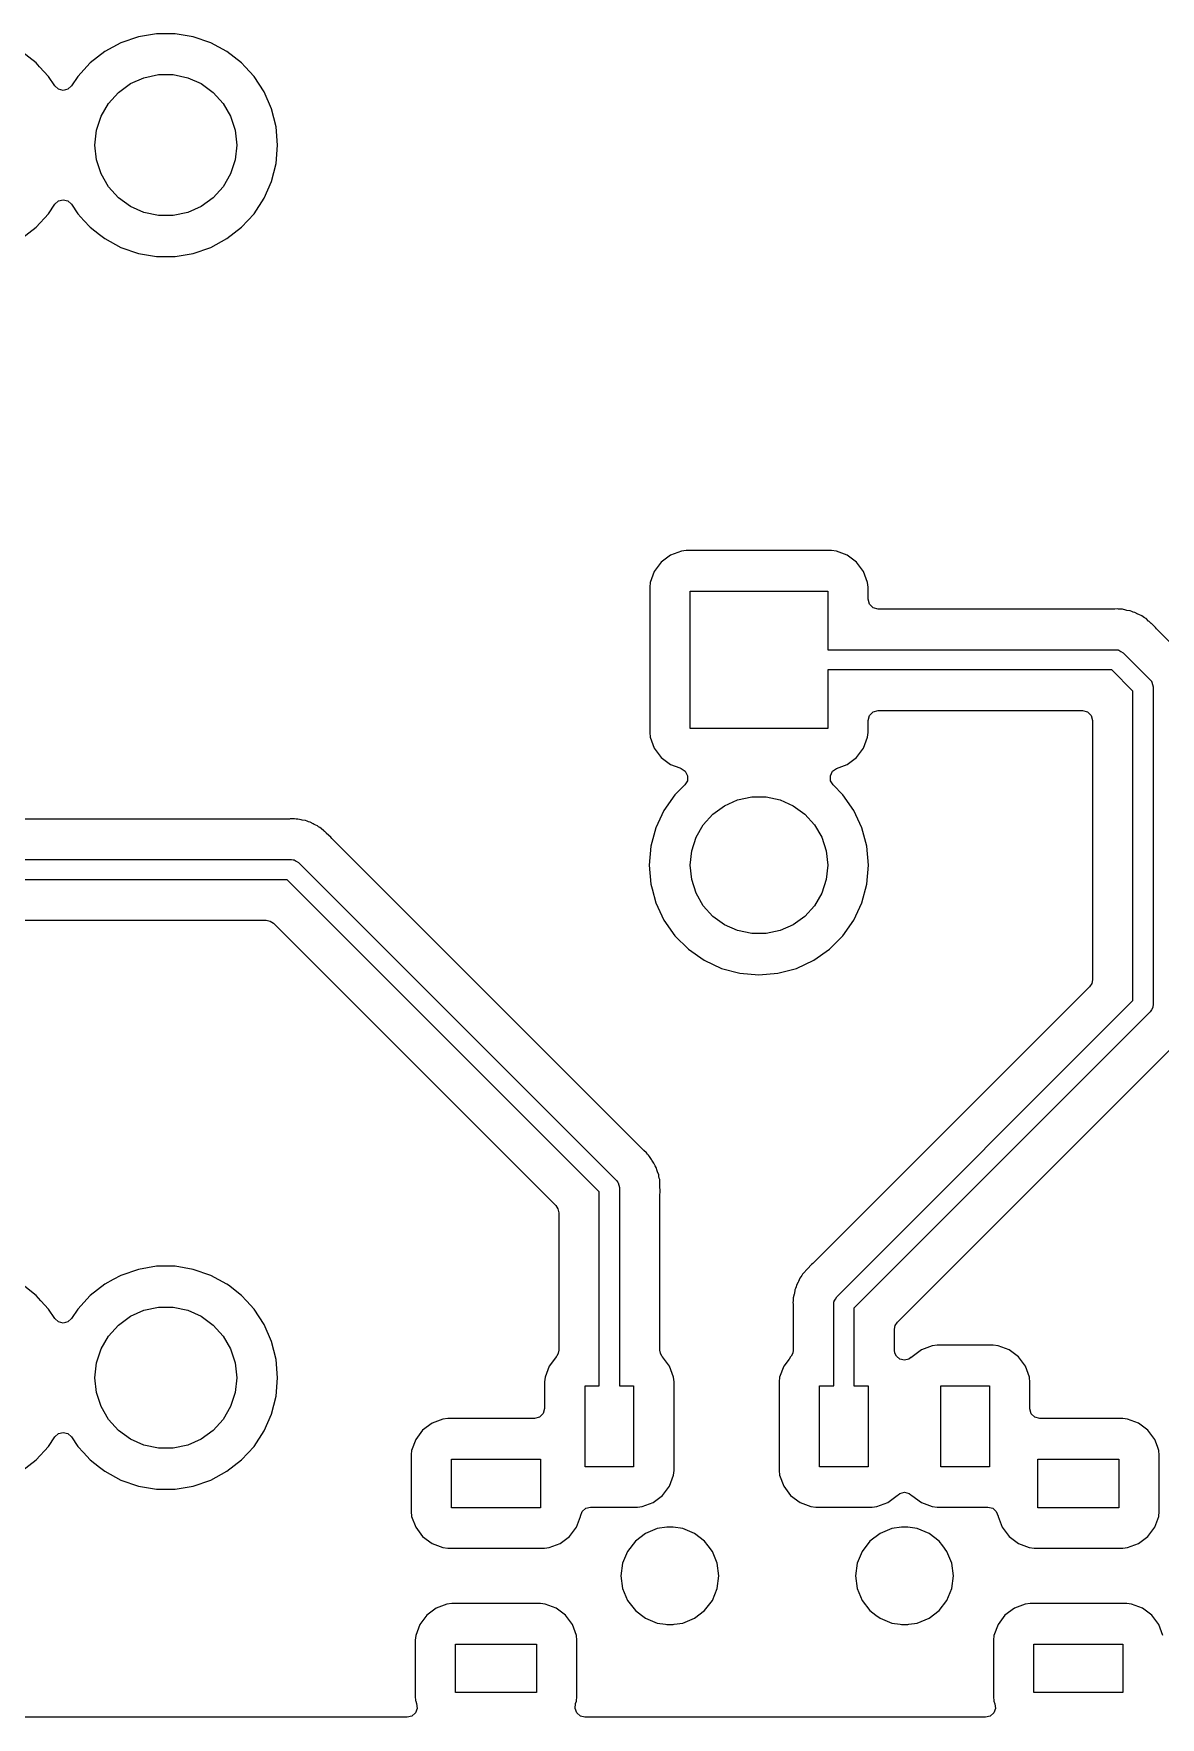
# Model space of a CAD drawing. Extents: x 79.4 to 173.9, y -124.3 to -35.
# Drawn here: x 121.57 to 135.5, y -121.71 to -100.89 of the extents above; entities that cross this region are included whole.
import ezdxf

# ---------------------------------------------------------------- set-up
doc = ezdxf.new("R2010")
doc.units = 0
doc.layers.add('BLACK', color=7, linetype='CONTINUOUS')

msp = doc.modelspace()

# ---------------------------------------------------------------- linework, layer by layer
at = {"layer": 'BLACK', "linetype": 'CONTINUOUS'}
for p, q in [((122.868, -100.931), (122.652, -101.005)), ((123.093, -100.893), (122.868, -100.931)), ((123.321, -100.893), (123.093, -100.893)), ((123.546, -100.931), (123.321, -100.893)), ((123.762, -101.005), (123.546, -100.931)), ((121.602, -101.254), (121.422, -101.113)), ((122.451, -101.113), (122.271, -101.254)), ((122.652, -101.005), (122.451, -101.113)), ((123.962, -101.113), (123.762, -101.005)), ((123.762, -101.005), (123.762, -101.005)), ((123.762, -101.005), (123.762, -101.005)), ((124.142, -101.254), (123.962, -101.113)), ((123.962, -101.113), (123.962, -101.113)), ((121.646, -101.301), (121.602, -101.254)), ((121.757, -101.421), (121.646, -101.301)), ((122.271, -101.254), (122.117, -101.421)), ((124.186, -101.301), (124.142, -101.254)), ((124.297, -101.421), (124.186, -101.301)), ((121.833, -101.538), (121.757, -101.421)), ((121.757, -101.421), (121.757, -101.421)), ((121.757, -101.421), (121.757, -101.421)), ((121.878, -101.579), (121.833, -101.538)), ((121.937, -101.594), (121.878, -101.579)), ((121.996, -101.579), (121.937, -101.594)), ((122.041, -101.538), (121.996, -101.579)), ((122.117, -101.421), (122.041, -101.538)), ((122.62, -101.619), (122.769, -101.511)), ((122.769, -101.511), (122.936, -101.437)), ((122.936, -101.437), (123.115, -101.398)), ((123.115, -101.398), (123.298, -101.398)), ((123.298, -101.398), (123.478, -101.437)), ((123.478, -101.437), (123.645, -101.511)), ((123.645, -101.511), (123.793, -101.619)), ((124.422, -101.612), (124.297, -101.421)), ((122.406, -101.914), (122.498, -101.755)), ((122.498, -101.755), (122.62, -101.619)), ((123.793, -101.619), (123.916, -101.755)), ((123.916, -101.755), (124.007, -101.914)), ((124.513, -101.821), (124.422, -101.612)), ((122.35, -102.088), (122.406, -101.914)), ((124.007, -101.914), (124.064, -102.088)), ((124.569, -102.043), (124.513, -101.821)), ((122.33, -102.27), (122.35, -102.088)), ((124.064, -102.088), (124.083, -102.27)), ((124.588, -102.27), (124.569, -102.043)), ((122.35, -102.452), (122.33, -102.27)), ((124.083, -102.27), (124.064, -102.452)), ((124.569, -102.497), (124.588, -102.27)), ((122.406, -102.626), (122.35, -102.452)), ((124.064, -102.452), (124.007, -102.626)), ((124.513, -102.719), (124.569, -102.497)), ((122.498, -102.785), (122.406, -102.626)), ((122.62, -102.921), (122.498, -102.785)), ((123.916, -102.785), (123.793, -102.921)), ((124.007, -102.626), (123.916, -102.785)), ((124.422, -102.928), (124.513, -102.719)), ((121.757, -103.119), (121.833, -103.002)), ((121.833, -103.002), (121.878, -102.961)), ((121.878, -102.961), (121.937, -102.946)), ((121.937, -102.946), (121.996, -102.961)), ((121.996, -102.961), (122.041, -103.002)), ((122.041, -103.002), (122.117, -103.119)), ((122.769, -103.029), (122.62, -102.921)), ((122.936, -103.103), (122.769, -103.029)), ((123.645, -103.029), (123.478, -103.103)), ((123.793, -102.921), (123.645, -103.029)), ((124.297, -103.119), (124.422, -102.928)), ((121.602, -103.286), (121.757, -103.119)), ((122.117, -103.119), (122.194, -103.202)), ((122.194, -103.202), (122.271, -103.286)), ((123.115, -103.141), (122.936, -103.103)), ((123.298, -103.141), (123.115, -103.141)), ((123.478, -103.103), (123.298, -103.141)), ((124.142, -103.286), (124.297, -103.119)), ((121.422, -103.427), (121.602, -103.286)), ((122.271, -103.286), (122.386, -103.376)), ((122.386, -103.376), (122.451, -103.427)), ((122.451, -103.427), (122.652, -103.535)), ((123.762, -103.535), (123.962, -103.427)), ((123.962, -103.427), (124.142, -103.286)), ((122.652, -103.535), (122.868, -103.609)), ((122.868, -103.609), (123.093, -103.647)), ((123.093, -103.647), (123.321, -103.647)), ((123.321, -103.647), (123.546, -103.609)), ((123.546, -103.609), (123.762, -103.535)), ((129.448, -107.341), (129.332, -107.427)), ((129.583, -107.291), (129.448, -107.341)), ((129.642, -107.284), (129.583, -107.291)), ((131.438, -107.284), (129.642, -107.284)), ((131.497, -107.291), (131.438, -107.284)), ((131.438, -107.284), (131.438, -107.284)), ((131.632, -107.341), (131.497, -107.291)), ((131.748, -107.427), (131.632, -107.341)), ((129.246, -107.543), (129.196, -107.678)), ((129.332, -107.427), (129.246, -107.543)), ((131.834, -107.543), (131.748, -107.427)), ((131.884, -107.678), (131.834, -107.543)), ((129.196, -107.678), (129.189, -107.737)), ((129.189, -107.737), (129.189, -109.533)), ((129.69, -109.485), (129.69, -107.785)), ((129.69, -107.785), (131.39, -107.785)), ((131.39, -107.785), (131.39, -108.51)), ((131.89, -107.737), (131.884, -107.678)), ((131.89, -107.885), (131.89, -107.737)), ((131.89, -107.737), (131.89, -107.737)), ((131.907, -107.947), (131.89, -107.885)), ((131.952, -107.993), (131.907, -107.947)), ((132.014, -108.009), (131.952, -107.993)), ((134.92, -108.009), (132.014, -108.009)), ((134.931, -108.009), (134.92, -108.009)), ((134.942, -108.008), (134.931, -108.009)), ((134.975, -108.005), (134.942, -108.008)), ((134.987, -108.007), (134.975, -108.005)), ((134.975, -108.005), (134.975, -108.005)), ((134.995, -108.008), (134.987, -108.007)), ((135.014, -108.009), (134.995, -108.008)), ((135.034, -108.009), (135.014, -108.009)), ((135.076, -108.02), (135.034, -108.009)), ((135.088, -108.023), (135.076, -108.02)), ((135.131, -108.03), (135.088, -108.023)), ((135.149, -108.038), (135.131, -108.03)), ((135.168, -108.044), (135.149, -108.038)), ((135.187, -108.049), (135.168, -108.044)), ((135.225, -108.07), (135.187, -108.049)), ((135.236, -108.075), (135.225, -108.07)), ((135.276, -108.092), (135.236, -108.075)), ((135.292, -108.105), (135.276, -108.092)), ((135.308, -108.115), (135.292, -108.105)), ((135.326, -108.125), (135.308, -108.115)), ((135.357, -108.155), (135.326, -108.125)), ((135.366, -108.162), (135.357, -108.155)), ((135.369, -108.165), (135.366, -108.162)), ((135.389, -108.184), (135.369, -108.165)), ((135.392, -108.187), (135.389, -108.184)), ((135.443, -108.235), (135.392, -108.187)), ((135.456, -108.251), (135.443, -108.235)), ((135.707, -108.503), (135.456, -108.251)), ((131.39, -108.51), (134.955, -108.51)), ((134.955, -108.51), (134.977, -108.513)), ((134.977, -108.513), (134.982, -108.513)), ((134.982, -108.513), (134.984, -108.514)), ((134.984, -108.514), (134.99, -108.515)), ((134.99, -108.515), (135.016, -108.532)), ((135.016, -108.532), (135.043, -108.547)), ((135.043, -108.547), (135.378, -108.882)), ((134.903, -108.76), (131.39, -108.76)), ((131.39, -108.76), (131.39, -109.485)), ((135.165, -109.022), (134.903, -108.76)), ((135.165, -112.848), (135.165, -109.022)), ((135.378, -108.882), (135.392, -108.899)), ((135.392, -108.899), (135.395, -108.902)), ((135.395, -108.902), (135.396, -108.905)), ((135.396, -108.905), (135.4, -108.91)), ((135.4, -108.91), (135.406, -108.94)), ((135.406, -108.94), (135.415, -108.97)), ((135.415, -108.97), (135.415, -112.9)), ((131.907, -109.322), (131.952, -109.277)), ((131.952, -109.277), (132.014, -109.26)), ((132.014, -109.26), (134.54, -109.26)), ((134.54, -109.26), (134.602, -109.277)), ((134.602, -109.277), (134.648, -109.322)), ((131.39, -109.485), (129.69, -109.485)), ((131.891, -109.384), (131.907, -109.322)), ((131.891, -109.533), (131.891, -109.384)), ((134.648, -109.322), (134.665, -109.384)), ((134.665, -109.384), (134.665, -112.59)), ((129.189, -109.533), (129.196, -109.592)), ((129.196, -109.592), (129.246, -109.727)), ((131.834, -109.727), (131.884, -109.592)), ((131.884, -109.592), (131.891, -109.533)), ((129.246, -109.727), (129.332, -109.843)), ((129.332, -109.843), (129.448, -109.929)), ((131.632, -109.929), (131.748, -109.843)), ((131.748, -109.843), (131.834, -109.727)), ((129.448, -109.929), (129.56, -109.971)), ((129.56, -109.971), (129.579, -109.978)), ((129.579, -109.978), (129.629, -110.013)), ((129.629, -110.013), (129.657, -110.068)), ((129.657, -110.068), (129.655, -110.129)), ((131.423, -110.068), (131.451, -110.013)), ((131.425, -110.129), (131.423, -110.068)), ((131.451, -110.013), (131.501, -109.978)), ((131.501, -109.978), (131.632, -109.929)), ((129.502, -110.304), (129.366, -110.497)), ((129.623, -110.182), (129.502, -110.304)), ((129.655, -110.129), (129.623, -110.182)), ((131.457, -110.182), (131.425, -110.129)), ((131.578, -110.304), (131.457, -110.182)), ((131.714, -110.497), (131.578, -110.304)), ((129.366, -110.497), (129.266, -110.711)), ((129.971, -110.543), (130.115, -110.439)), ((130.115, -110.439), (130.277, -110.367)), ((130.277, -110.367), (130.451, -110.33)), ((130.451, -110.33), (130.629, -110.33)), ((130.629, -110.33), (130.803, -110.367)), ((130.803, -110.367), (130.965, -110.439)), ((130.965, -110.439), (131.109, -110.543)), ((131.814, -110.711), (131.714, -110.497)), ((124.723, -110.603), (119.507, -110.603)), ((124.735, -110.603), (124.723, -110.603)), ((124.745, -110.602), (124.735, -110.603)), ((124.779, -110.599), (124.745, -110.602)), ((124.791, -110.6), (124.779, -110.599)), ((124.779, -110.599), (124.779, -110.599)), ((124.798, -110.602), (124.791, -110.6)), ((124.818, -110.603), (124.798, -110.602)), ((124.838, -110.603), (124.818, -110.603)), ((124.88, -110.614), (124.838, -110.603)), ((124.891, -110.616), (124.88, -110.614)), ((124.935, -110.623), (124.891, -110.616)), ((124.953, -110.631), (124.935, -110.623)), ((124.971, -110.638), (124.953, -110.631)), ((124.991, -110.643), (124.971, -110.638)), ((125.029, -110.664), (124.991, -110.643)), ((125.04, -110.669), (125.029, -110.664)), ((125.08, -110.686), (125.04, -110.669)), ((125.095, -110.698), (125.08, -110.686)), ((125.112, -110.709), (125.095, -110.698)), ((125.129, -110.719), (125.112, -110.709)), ((125.161, -110.749), (125.129, -110.719)), ((129.266, -110.711), (129.205, -110.94)), ((129.763, -110.829), (129.852, -110.675)), ((129.852, -110.675), (129.971, -110.543)), ((131.109, -110.543), (131.228, -110.675)), ((131.228, -110.675), (131.317, -110.829)), ((131.875, -110.94), (131.814, -110.711)), ((125.17, -110.756), (125.161, -110.749)), ((125.173, -110.759), (125.17, -110.756)), ((125.193, -110.778), (125.173, -110.759)), ((125.195, -110.781), (125.193, -110.778)), ((125.247, -110.829), (125.195, -110.781)), ((125.26, -110.845), (125.247, -110.829)), ((125.59, -111.175), (125.26, -110.845)), ((129.205, -110.94), (129.184, -111.175)), ((129.709, -110.998), (129.763, -110.829)), ((131.317, -110.829), (131.371, -110.998)), ((131.896, -111.175), (131.875, -110.94)), ((96.0905, -111.104), (124.759, -111.104)), ((124.759, -111.104), (124.781, -111.107)), ((124.781, -111.107), (124.785, -111.107)), ((124.785, -111.107), (124.788, -111.108)), ((124.788, -111.108), (124.794, -111.109)), ((124.794, -111.109), (124.82, -111.125)), ((124.82, -111.125), (124.847, -111.14)), ((124.847, -111.14), (128.778, -115.072)), ((129.69, -111.175), (129.709, -110.998)), ((131.371, -110.998), (131.39, -111.175)), ((124.707, -111.354), (96.0387, -111.354)), ((128.565, -115.212), (124.707, -111.354)), ((129.107, -114.693), (125.59, -111.175)), ((129.184, -111.175), (129.205, -111.41)), ((129.709, -111.352), (129.69, -111.175)), ((129.763, -111.521), (129.709, -111.352)), ((131.371, -111.352), (131.317, -111.521)), ((131.39, -111.175), (131.371, -111.352)), ((131.875, -111.41), (131.896, -111.175)), ((129.205, -111.41), (129.219, -111.464)), ((129.219, -111.464), (129.266, -111.639)), ((129.852, -111.675), (129.763, -111.521)), ((131.317, -111.521), (131.228, -111.675)), ((131.814, -111.639), (131.875, -111.41)), ((129.266, -111.639), (129.366, -111.853)), ((129.971, -111.807), (129.852, -111.675)), ((131.228, -111.675), (131.109, -111.807)), ((131.714, -111.853), (131.814, -111.639)), ((119.561, -111.854), (124.448, -111.854)), ((124.448, -111.854), (124.496, -111.864)), ((124.496, -111.864), (124.536, -111.891)), ((124.536, -111.891), (128.028, -115.383)), ((129.366, -111.853), (129.502, -112.046)), ((130.115, -111.911), (129.971, -111.807)), ((130.277, -111.983), (130.115, -111.911)), ((130.451, -112.02), (130.277, -111.983)), ((130.803, -111.983), (130.629, -112.02)), ((130.965, -111.911), (130.803, -111.983)), ((131.109, -111.807), (130.965, -111.911)), ((131.578, -112.046), (131.714, -111.853)), ((129.502, -112.046), (129.669, -112.213)), ((130.629, -112.02), (130.451, -112.02)), ((131.411, -112.213), (131.578, -112.046)), ((129.669, -112.213), (129.862, -112.349)), ((129.862, -112.349), (130.076, -112.449)), ((131.004, -112.449), (131.218, -112.349)), ((131.218, -112.349), (131.411, -112.213)), ((130.076, -112.449), (130.305, -112.51)), ((130.305, -112.51), (130.54, -112.531)), ((130.54, -112.531), (130.775, -112.51)), ((130.775, -112.51), (131.004, -112.449)), ((134.665, -112.59), (134.655, -112.637)), ((134.628, -112.677), (131.206, -116.099)), ((134.655, -112.637), (134.628, -112.677)), ((131.502, -116.512), (135.165, -112.848)), ((135.378, -112.988), (131.715, -116.652)), ((135.393, -112.961), (135.378, -112.988)), ((135.41, -112.935), (135.393, -112.961)), ((135.411, -112.929), (135.41, -112.935)), ((135.412, -112.927), (135.411, -112.929)), ((135.415, -112.9), (135.412, -112.922)), ((135.412, -112.922), (135.412, -112.927)), ((133.958, -115.117), (135.674, -113.401)), ((129.116, -114.701), (129.107, -114.693)), ((129.15, -114.728), (129.116, -114.701)), ((129.161, -114.745), (129.15, -114.728)), ((129.174, -114.759), (129.161, -114.745)), ((129.188, -114.774), (129.174, -114.759)), ((129.21, -114.811), (129.188, -114.774)), ((129.217, -114.821), (129.21, -114.811)), ((129.242, -114.856), (129.217, -114.821)), ((129.25, -114.875), (129.242, -114.856)), ((129.258, -114.892), (129.25, -114.875)), ((129.269, -114.91), (129.258, -114.892)), ((128.778, -115.072), (128.792, -115.089)), ((128.792, -115.089), (128.795, -115.092)), ((128.795, -115.092), (128.796, -115.095)), ((128.796, -115.095), (128.8, -115.1)), ((128.8, -115.1), (128.806, -115.13)), ((129.281, -114.952), (129.269, -114.91)), ((129.285, -114.963), (129.281, -114.952)), ((129.301, -115.003), (129.285, -114.963)), ((129.303, -115.023), (129.301, -115.003)), ((129.307, -115.042), (129.303, -115.023)), ((129.313, -115.061), (129.307, -115.042)), ((129.314, -115.105), (129.313, -115.061)), ((129.315, -115.117), (129.314, -115.105)), ((128.565, -117.61), (128.565, -115.212)), ((128.806, -115.13), (128.815, -115.16)), ((128.815, -115.16), (128.815, -117.61)), ((129.315, -115.121), (129.315, -115.117)), ((129.315, -115.148), (129.315, -115.121)), ((129.315, -115.121), (129.315, -115.121)), ((129.316, -115.152), (129.315, -115.148)), ((129.315, -115.243), (129.318, -115.222)), ((129.315, -117.168), (129.315, -115.243)), ((129.317, -115.197), (129.316, -115.152)), ((129.318, -115.222), (129.317, -115.197)), ((132.252, -116.823), (133.958, -115.117)), ((128.028, -115.383), (128.055, -115.423)), ((128.055, -115.423), (128.064, -115.47)), ((128.064, -115.47), (128.064, -117.168)), ((123.093, -116.133), (122.868, -116.171)), ((123.321, -116.133), (123.093, -116.133)), ((123.546, -116.171), (123.321, -116.133)), ((131.19, -116.112), (131.142, -116.163)), ((131.206, -116.099), (131.19, -116.112)), ((122.451, -116.353), (122.271, -116.494)), ((122.555, -116.297), (122.451, -116.353)), ((122.652, -116.245), (122.555, -116.297)), ((122.868, -116.171), (122.652, -116.245)), ((122.652, -116.245), (122.652, -116.245)), ((122.652, -116.245), (122.652, -116.245)), ((123.762, -116.245), (123.546, -116.171)), ((123.962, -116.353), (123.762, -116.245)), ((123.762, -116.245), (123.762, -116.245)), ((123.762, -116.245), (123.762, -116.245)), ((123.981, -116.368), (123.962, -116.353)), ((131.025, -116.33), (131.004, -116.368)), ((131.03, -116.319), (131.025, -116.33)), ((131.047, -116.279), (131.03, -116.319)), ((131.06, -116.263), (131.047, -116.279)), ((131.07, -116.247), (131.06, -116.263)), ((131.08, -116.229), (131.07, -116.247)), ((131.11, -116.198), (131.08, -116.229)), ((131.117, -116.189), (131.11, -116.198)), ((131.12, -116.186), (131.117, -116.189)), ((131.139, -116.166), (131.12, -116.186)), ((131.142, -116.163), (131.139, -116.166)), ((121.602, -116.494), (121.441, -116.368)), ((121.663, -116.559), (121.602, -116.494)), ((121.757, -116.661), (121.663, -116.559)), ((122.271, -116.494), (122.117, -116.661)), ((124.142, -116.494), (123.981, -116.368)), ((124.203, -116.559), (124.142, -116.494)), ((124.297, -116.661), (124.203, -116.559)), ((130.963, -116.56), (130.96, -116.58)), ((130.964, -116.541), (130.963, -116.56)), ((130.975, -116.479), (130.964, -116.521)), ((130.964, -116.521), (130.964, -116.541)), ((130.978, -116.467), (130.975, -116.479)), ((130.985, -116.424), (130.978, -116.467)), ((130.993, -116.406), (130.985, -116.424)), ((130.999, -116.387), (130.993, -116.406)), ((131.004, -116.368), (130.999, -116.387)), ((131.469, -116.571), (131.47, -116.565)), ((131.47, -116.565), (131.487, -116.539)), ((131.487, -116.539), (131.502, -116.512)), ((121.833, -116.778), (121.757, -116.661)), ((121.757, -116.661), (121.757, -116.661)), ((121.757, -116.661), (121.757, -116.661)), ((122.117, -116.661), (122.041, -116.778)), ((122.62, -116.859), (122.769, -116.751)), ((122.769, -116.751), (122.936, -116.677)), ((122.936, -116.677), (123.115, -116.638)), ((123.115, -116.638), (123.298, -116.638)), ((123.298, -116.638), (123.478, -116.677)), ((123.478, -116.677), (123.645, -116.751)), ((123.645, -116.751), (123.793, -116.859)), ((124.422, -116.852), (124.297, -116.661)), ((130.96, -116.58), (130.962, -116.6)), ((130.962, -116.6), (130.964, -116.624)), ((130.964, -116.624), (130.964, -116.635)), ((130.964, -116.635), (130.964, -117.168)), ((131.465, -116.6), (131.468, -116.578)), ((131.465, -117.61), (131.465, -116.6)), ((131.468, -116.573), (131.469, -116.571)), ((131.468, -116.578), (131.468, -116.573)), ((131.715, -116.652), (131.715, -117.61)), ((121.878, -116.819), (121.833, -116.778)), ((121.937, -116.834), (121.878, -116.819)), ((121.996, -116.819), (121.937, -116.834)), ((122.041, -116.778), (121.996, -116.819)), ((122.498, -116.995), (122.62, -116.859)), ((123.793, -116.859), (123.916, -116.995)), ((124.513, -117.061), (124.422, -116.852)), ((132.215, -116.91), (132.225, -116.863)), ((132.215, -117.168), (132.215, -116.91)), ((132.225, -116.863), (132.252, -116.823)), ((122.35, -117.328), (122.406, -117.154)), ((122.406, -117.154), (122.498, -116.995)), ((123.916, -116.995), (124.007, -117.154)), ((124.007, -117.154), (124.064, -117.328)), ((124.569, -117.283), (124.513, -117.061)), ((128.064, -117.168), (128.058, -117.208)), ((129.322, -117.208), (129.315, -117.168)), ((130.964, -117.168), (130.958, -117.208)), ((132.222, -117.208), (132.215, -117.168)), ((132.548, -117.166), (132.418, -117.263)), ((132.683, -117.116), (132.548, -117.166)), ((132.742, -117.109), (132.683, -117.116)), ((133.438, -117.109), (132.742, -117.109)), ((133.497, -117.116), (133.438, -117.109)), ((133.438, -117.109), (133.438, -117.109)), ((133.632, -117.166), (133.497, -117.116)), ((133.748, -117.252), (133.632, -117.166)), ((122.33, -117.51), (122.35, -117.328)), ((124.064, -117.328), (124.083, -117.51)), ((124.588, -117.51), (124.569, -117.283)), ((127.946, -117.368), (127.896, -117.503)), ((128.012, -117.28), (127.946, -117.368)), ((128.032, -117.252), (128.012, -117.28)), ((128.04, -117.243), (128.032, -117.252)), ((128.032, -117.252), (128.032, -117.252)), ((128.058, -117.208), (128.04, -117.243)), ((129.34, -117.243), (129.322, -117.208)), ((129.348, -117.252), (129.34, -117.243)), ((129.434, -117.368), (129.348, -117.252)), ((129.348, -117.252), (129.348, -117.252)), ((129.484, -117.503), (129.434, -117.368)), ((130.846, -117.368), (130.796, -117.503)), ((130.912, -117.28), (130.846, -117.368)), ((130.932, -117.252), (130.912, -117.28)), ((130.94, -117.243), (130.932, -117.252)), ((130.932, -117.252), (130.932, -117.252)), ((130.958, -117.208), (130.94, -117.243)), ((132.24, -117.243), (132.222, -117.208)), ((132.241, -117.243), (132.24, -117.243)), ((132.284, -117.28), (132.241, -117.243)), ((132.34, -117.293), (132.284, -117.28)), ((132.395, -117.28), (132.34, -117.293)), ((132.417, -117.262), (132.395, -117.28)), ((132.418, -117.263), (132.417, -117.262)), ((133.834, -117.368), (133.748, -117.252)), ((133.884, -117.503), (133.834, -117.368)), ((122.35, -117.692), (122.33, -117.51)), ((124.083, -117.51), (124.064, -117.692)), ((124.569, -117.737), (124.588, -117.51)), ((127.896, -117.503), (127.889, -117.562)), ((127.889, -117.562), (127.889, -117.892)), ((128.39, -118.61), (128.39, -117.61)), ((128.39, -117.61), (128.565, -117.61)), ((128.815, -117.61), (128.99, -117.61)), ((128.99, -117.61), (128.99, -118.61)), ((129.49, -117.562), (129.484, -117.503)), ((129.49, -118.658), (129.49, -117.562)), ((130.796, -117.503), (130.79, -117.562)), ((130.79, -117.562), (130.79, -118.658)), ((131.29, -118.61), (131.29, -117.61)), ((131.29, -117.61), (131.465, -117.61)), ((131.715, -117.61), (131.89, -117.61)), ((131.89, -117.61), (131.89, -118.61)), ((132.79, -118.61), (132.79, -117.61)), ((132.79, -117.61), (133.39, -117.61)), ((133.39, -117.61), (133.39, -118.61)), ((133.885, -117.51), (133.884, -117.503)), ((133.89, -117.562), (133.885, -117.51)), ((133.89, -117.893), (133.89, -117.562)), ((122.406, -117.866), (122.35, -117.692)), ((124.064, -117.692), (124.007, -117.866)), ((124.513, -117.959), (124.569, -117.737)), ((122.498, -118.025), (122.406, -117.866)), ((122.62, -118.161), (122.498, -118.025)), ((123.916, -118.025), (123.793, -118.161)), ((124.007, -117.866), (123.916, -118.025)), ((124.422, -118.168), (124.513, -117.959)), ((126.633, -118.023), (126.498, -118.073)), ((126.692, -118.016), (126.633, -118.023)), ((127.765, -118.016), (126.692, -118.016)), ((127.828, -118), (127.765, -118.016)), ((127.873, -117.954), (127.828, -118)), ((127.889, -117.892), (127.873, -117.954)), ((133.907, -117.955), (133.89, -117.893)), ((133.952, -118), (133.907, -117.955)), ((134.014, -118.016), (133.952, -118)), ((135.038, -118.016), (134.014, -118.016)), ((135.097, -118.023), (135.038, -118.016)), ((135.038, -118.016), (135.038, -118.016)), ((135.038, -118.016), (135.038, -118.016)), ((135.232, -118.073), (135.097, -118.023)), ((121.833, -118.242), (121.878, -118.201)), ((121.878, -118.201), (121.937, -118.186)), ((121.937, -118.186), (121.996, -118.201)), ((121.996, -118.201), (122.041, -118.242)), ((122.769, -118.269), (122.62, -118.161)), ((123.793, -118.161), (123.645, -118.269)), ((124.297, -118.359), (124.422, -118.168)), ((126.382, -118.159), (126.296, -118.275)), ((126.498, -118.073), (126.382, -118.159)), ((135.348, -118.159), (135.232, -118.073)), ((135.434, -118.275), (135.348, -118.159)), ((121.602, -118.526), (121.757, -118.359)), ((121.757, -118.359), (121.833, -118.242)), ((122.041, -118.242), (122.117, -118.359)), ((122.117, -118.359), (122.187, -118.435)), ((122.187, -118.435), (122.271, -118.526)), ((122.936, -118.343), (122.769, -118.269)), ((123.115, -118.381), (122.936, -118.343)), ((123.298, -118.381), (123.115, -118.381)), ((123.478, -118.343), (123.298, -118.381)), ((123.645, -118.269), (123.478, -118.343)), ((124.142, -118.526), (124.297, -118.359)), ((126.246, -118.41), (126.241, -118.46)), ((126.296, -118.275), (126.246, -118.41)), ((126.246, -118.41), (126.246, -118.41)), ((135.466, -118.36), (135.434, -118.275)), ((135.484, -118.41), (135.466, -118.36)), ((135.49, -118.469), (135.484, -118.41)), ((121.422, -118.667), (121.602, -118.526)), ((122.271, -118.526), (122.386, -118.616)), ((122.386, -118.616), (122.451, -118.667)), ((123.962, -118.667), (124.142, -118.526)), ((126.241, -118.46), (126.239, -118.469)), ((126.239, -118.469), (126.239, -119.165)), ((126.74, -119.117), (126.74, -118.517)), ((126.74, -118.517), (127.84, -118.517)), ((127.84, -118.517), (127.84, -119.117)), ((128.99, -118.61), (128.39, -118.61)), ((131.89, -118.61), (131.29, -118.61)), ((133.39, -118.61), (132.79, -118.61)), ((133.99, -119.117), (133.99, -118.517)), ((133.99, -118.517), (134.99, -118.517)), ((134.99, -118.517), (134.99, -119.117)), ((135.49, -119.165), (135.49, -118.469)), ((122.451, -118.667), (122.652, -118.775)), ((122.652, -118.775), (122.868, -118.849)), ((122.868, -118.849), (123.093, -118.887)), ((123.321, -118.887), (123.546, -118.849)), ((123.546, -118.849), (123.762, -118.775)), ((123.762, -118.775), (123.962, -118.667)), ((129.348, -118.968), (129.434, -118.852)), ((129.434, -118.852), (129.484, -118.717)), ((129.484, -118.717), (129.49, -118.658)), ((130.79, -118.658), (130.796, -118.717)), ((130.796, -118.717), (130.846, -118.852)), ((130.846, -118.852), (130.932, -118.968)), ((123.093, -118.887), (123.321, -118.887)), ((129.097, -119.104), (129.232, -119.054)), ((129.232, -119.054), (129.348, -118.968)), ((130.932, -118.968), (131.048, -119.054)), ((131.048, -119.054), (131.183, -119.104)), ((131.997, -119.104), (132.132, -119.054)), ((132.132, -119.054), (132.248, -118.968)), ((132.248, -118.968), (132.262, -118.957)), ((132.248, -118.968), (132.248, -118.968)), ((132.262, -118.957), (132.263, -118.958)), ((132.263, -118.958), (132.284, -118.94)), ((132.284, -118.94), (132.34, -118.927)), ((132.34, -118.927), (132.396, -118.94)), ((132.396, -118.94), (132.417, -118.958)), ((132.417, -118.958), (132.418, -118.957)), ((132.418, -118.957), (132.432, -118.968)), ((132.432, -118.968), (132.432, -118.968)), ((132.432, -118.968), (132.548, -119.054)), ((132.548, -119.054), (132.683, -119.104)), ((126.239, -119.165), (126.24, -119.165)), ((126.24, -119.165), (126.246, -119.224)), ((126.246, -119.224), (126.296, -119.359)), ((127.84, -119.117), (126.74, -119.117)), ((128.284, -119.359), (128.334, -119.224)), ((128.334, -119.221), (128.355, -119.165)), ((128.334, -119.224), (128.334, -119.221)), ((128.355, -119.165), (128.4, -119.125)), ((128.4, -119.125), (128.458, -119.11)), ((128.458, -119.11), (129.038, -119.11)), ((129.038, -119.11), (129.097, -119.104)), ((131.183, -119.104), (131.242, -119.11)), ((131.242, -119.11), (131.938, -119.11)), ((131.938, -119.11), (131.997, -119.104)), ((132.683, -119.104), (132.742, -119.11)), ((132.742, -119.11), (133.372, -119.11)), ((133.372, -119.11), (133.43, -119.125)), ((133.43, -119.125), (133.475, -119.165)), ((133.475, -119.165), (133.496, -119.221)), ((133.496, -119.221), (133.496, -119.224)), ((133.496, -119.224), (133.546, -119.359)), ((134.99, -119.117), (133.99, -119.117)), ((135.434, -119.359), (135.484, -119.224)), ((135.484, -119.224), (135.49, -119.165)), ((126.296, -119.359), (126.382, -119.475)), ((126.382, -119.475), (126.498, -119.561)), ((128.082, -119.561), (128.198, -119.475)), ((128.198, -119.475), (128.284, -119.359)), ((129.137, -119.435), (129.012, -119.532)), ((129.283, -119.375), (129.137, -119.435)), ((129.401, -119.359), (129.283, -119.375)), ((129.479, -119.359), (129.401, -119.359)), ((129.401, -119.359), (129.401, -119.359)), ((129.597, -119.375), (129.479, -119.359)), ((129.479, -119.359), (129.479, -119.359)), ((129.743, -119.435), (129.597, -119.375)), ((129.868, -119.532), (129.743, -119.435)), ((132.037, -119.435), (131.912, -119.532)), ((132.183, -119.375), (132.037, -119.435)), ((132.301, -119.359), (132.183, -119.375)), ((132.379, -119.359), (132.301, -119.359)), ((132.301, -119.359), (132.301, -119.359)), ((132.497, -119.375), (132.379, -119.359)), ((132.379, -119.359), (132.379, -119.359)), ((132.643, -119.435), (132.497, -119.375)), ((132.768, -119.532), (132.643, -119.435)), ((133.546, -119.359), (133.632, -119.475)), ((133.632, -119.475), (133.748, -119.561)), ((135.232, -119.561), (135.348, -119.475)), ((135.348, -119.475), (135.434, -119.359)), ((126.498, -119.561), (126.633, -119.611)), ((126.633, -119.611), (126.692, -119.617)), ((126.692, -119.617), (127.888, -119.617)), ((127.888, -119.617), (127.947, -119.611)), ((127.947, -119.611), (128.082, -119.561)), ((128.915, -119.657), (128.855, -119.803)), ((129.012, -119.532), (128.915, -119.657)), ((129.912, -119.588), (129.868, -119.532)), ((129.965, -119.657), (129.912, -119.588)), ((130.025, -119.803), (129.965, -119.657)), ((131.815, -119.657), (131.755, -119.803)), ((131.912, -119.532), (131.815, -119.657)), ((132.812, -119.588), (132.768, -119.532)), ((132.865, -119.657), (132.812, -119.588)), ((132.925, -119.803), (132.865, -119.657)), ((133.748, -119.561), (133.883, -119.611)), ((133.883, -119.611), (133.942, -119.617)), ((133.942, -119.617), (135.038, -119.617)), ((135.038, -119.617), (135.097, -119.611)), ((135.097, -119.611), (135.232, -119.561)), ((128.855, -119.803), (128.834, -119.96)), ((130.046, -119.96), (130.025, -119.803)), ((131.755, -119.803), (131.734, -119.96)), ((132.946, -119.96), (132.925, -119.803)), ((128.834, -119.96), (128.855, -120.117)), ((130.025, -120.117), (130.046, -119.96)), ((131.734, -119.96), (131.755, -120.117)), ((132.925, -120.117), (132.946, -119.96)), ((126.683, -120.309), (126.548, -120.359)), ((126.742, -120.302), (126.683, -120.309)), ((127.838, -120.302), (126.742, -120.302)), ((127.897, -120.309), (127.838, -120.302)), ((127.838, -120.302), (127.838, -120.302)), ((128.032, -120.359), (127.897, -120.309)), ((128.855, -120.117), (128.915, -120.263)), ((128.915, -120.263), (129.012, -120.388)), ((129.868, -120.388), (129.965, -120.263)), ((129.965, -120.263), (130.025, -120.117)), ((131.755, -120.117), (131.815, -120.263)), ((131.815, -120.263), (131.912, -120.388)), ((132.768, -120.388), (132.865, -120.263)), ((132.865, -120.263), (132.925, -120.117)), ((133.833, -120.309), (133.698, -120.359)), ((133.892, -120.302), (133.833, -120.309)), ((135.088, -120.302), (133.892, -120.302)), ((135.147, -120.309), (135.088, -120.302)), ((135.088, -120.302), (135.088, -120.302)), ((135.282, -120.359), (135.147, -120.309)), ((126.432, -120.445), (126.346, -120.561)), ((126.548, -120.359), (126.432, -120.445)), ((128.148, -120.445), (128.032, -120.359)), ((128.234, -120.561), (128.148, -120.445)), ((129.012, -120.388), (129.086, -120.445)), ((129.086, -120.445), (129.137, -120.485)), ((129.137, -120.485), (129.283, -120.545)), ((129.597, -120.545), (129.743, -120.485)), ((129.743, -120.485), (129.868, -120.388)), ((131.912, -120.388), (131.986, -120.445)), ((131.986, -120.445), (132.037, -120.485)), ((132.037, -120.485), (132.183, -120.545)), ((132.497, -120.545), (132.643, -120.485)), ((132.643, -120.485), (132.768, -120.388)), ((133.582, -120.445), (133.496, -120.561)), ((133.698, -120.359), (133.582, -120.445)), ((135.398, -120.445), (135.282, -120.359)), ((135.484, -120.561), (135.398, -120.445)), ((126.296, -120.696), (126.289, -120.755)), ((126.346, -120.561), (126.296, -120.696)), ((128.284, -120.696), (128.234, -120.561)), ((128.29, -120.755), (128.284, -120.696)), ((129.283, -120.545), (129.385, -120.558)), ((129.385, -120.558), (129.401, -120.56)), ((129.401, -120.56), (129.401, -120.56)), ((129.401, -120.56), (129.479, -120.56)), ((129.479, -120.56), (129.493, -120.559)), ((129.479, -120.56), (129.479, -120.56)), ((129.493, -120.559), (129.597, -120.545)), ((132.183, -120.545), (132.285, -120.558)), ((132.285, -120.558), (132.301, -120.56)), ((132.301, -120.56), (132.301, -120.56)), ((132.301, -120.56), (132.379, -120.56)), ((132.379, -120.56), (132.393, -120.559)), ((132.379, -120.56), (132.379, -120.56)), ((132.393, -120.559), (132.497, -120.545)), ((133.446, -120.696), (133.439, -120.755)), ((133.496, -120.561), (133.446, -120.696)), ((135.534, -120.696), (135.484, -120.561)), ((126.289, -120.755), (126.289, -121.451)), ((126.79, -121.403), (126.79, -120.803)), ((126.79, -120.803), (127.79, -120.803)), ((127.79, -120.803), (127.79, -121.403)), ((128.29, -121.451), (128.29, -120.755)), ((133.439, -120.755), (133.439, -121.451)), ((133.94, -121.403), (133.94, -120.803)), ((133.94, -120.803), (135.04, -120.803)), ((135.04, -120.803), (135.04, -121.403)), ((126.289, -121.451), (126.295, -121.502)), ((126.295, -121.502), (126.296, -121.51)), ((126.296, -121.51), (126.307, -121.54)), ((126.307, -121.54), (126.314, -121.598)), ((127.79, -121.403), (126.79, -121.403)), ((128.266, -121.599), (128.273, -121.54)), ((128.273, -121.54), (128.284, -121.51)), ((128.284, -121.51), (128.29, -121.451)), ((128.284, -121.51), (128.284, -121.51)), ((128.284, -121.51), (128.284, -121.51)), ((133.439, -121.451), (133.446, -121.51)), ((133.446, -121.51), (133.457, -121.541)), ((133.457, -121.541), (133.464, -121.6)), ((135.04, -121.403), (133.94, -121.403)), ((126.191, -121.707), (104.079, -121.702)), ((126.248, -121.693), (126.191, -121.707)), ((126.292, -121.654), (126.248, -121.693)), ((126.314, -121.598), (126.292, -121.654)), ((128.287, -121.654), (128.266, -121.599)), ((128.332, -121.693), (128.287, -121.654)), ((128.389, -121.707), (128.332, -121.693)), ((133.341, -121.709), (128.389, -121.707)), ((133.399, -121.694), (133.341, -121.709)), ((133.443, -121.655), (133.399, -121.694)), ((133.464, -121.6), (133.443, -121.655))]:
    msp.add_line(p, q, dxfattribs=at)

doc.saveas('drawing.dxf')
